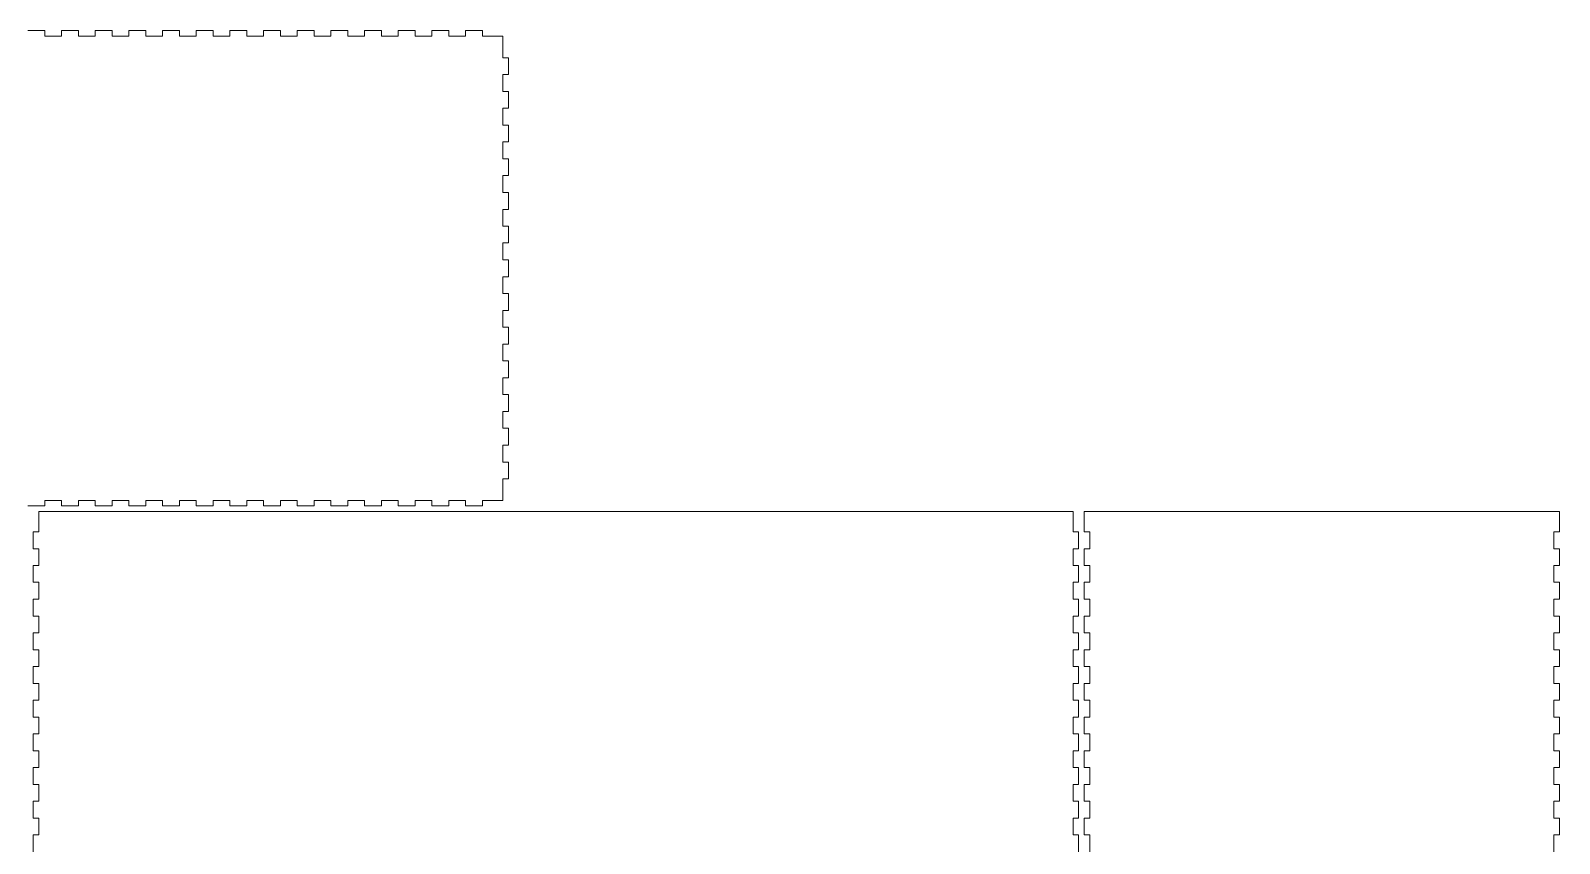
# Model space of a CAD drawing. Extents: x 0 to 54.2, y 0 to 48.1.
# Drawn here: x 22.06 to 54.24, y 17.02 to 34.12 of the extents above; entities that cross this region are included whole.
import ezdxf

# ---------------------------------------------------------------- set-up
doc = ezdxf.new("R2010")
doc.units = 0
doc.layers.get('0').update_dxf_attribs({"lineweight": 0})

msp = doc.modelspace()

# ---------------------------------------------------------------- linework, layer by layer
for p, q in [((22.358, 34.118), (22.004, 34.118)), ((22.358, 34), (22.358, 34.118)), ((23.067, 34.118), (22.713, 34.118)), ((22.713, 34.118), (22.713, 34)), ((23.067, 34), (23.067, 34.118)), ((23.776, 34.118), (23.421, 34.118)), ((23.421, 34.118), (23.421, 34)), ((23.776, 34), (23.776, 34.118)), ((24.484, 34.118), (24.13, 34.118)), ((24.13, 34.118), (24.13, 34)), ((24.484, 34), (24.484, 34.118)), ((25.193, 34.118), (24.839, 34.118)), ((24.839, 34.118), (24.839, 34)), ((25.193, 34), (25.193, 34.118)), ((25.902, 34.118), (25.547, 34.118)), ((25.547, 34.118), (25.547, 34)), ((25.902, 34), (25.902, 34.118)), ((26.61, 34.118), (26.256, 34.118)), ((26.256, 34.118), (26.256, 34)), ((26.61, 34), (26.61, 34.118)), ((27.319, 34.118), (26.965, 34.118)), ((26.965, 34.118), (26.965, 34)), ((27.319, 34), (27.319, 34.118)), ((28.028, 34.118), (27.673, 34.118)), ((27.673, 34.118), (27.673, 34)), ((28.028, 34), (28.028, 34.118)), ((28.736, 34.118), (28.382, 34.118)), ((28.382, 34.118), (28.382, 34)), ((28.736, 34), (28.736, 34.118)), ((29.445, 34.118), (29.091, 34.118)), ((29.091, 34.118), (29.091, 34)), ((29.445, 34), (29.445, 34.118)), ((30.154, 34.118), (29.799, 34.118)), ((29.799, 34.118), (29.799, 34)), ((30.154, 34), (30.154, 34.118)), ((30.862, 34.118), (30.508, 34.118)), ((30.508, 34.118), (30.508, 34)), ((30.862, 34), (30.862, 34.118)), ((31.571, 34.118), (31.217, 34.118)), ((31.217, 34.118), (31.217, 34)), ((31.571, 34), (31.571, 34.118)), ((22.713, 34), (22.358, 34)), ((23.421, 34), (23.067, 34)), ((24.13, 34), (23.776, 34)), ((24.839, 34), (24.484, 34)), ((25.547, 34), (25.193, 34)), ((26.256, 34), (25.902, 34)), ((26.965, 34), (26.61, 34)), ((27.673, 34), (27.319, 34)), ((28.382, 34), (28.028, 34)), ((29.091, 34), (28.736, 34)), ((29.799, 34), (29.445, 34)), ((30.508, 34), (30.154, 34)), ((31.217, 34), (30.862, 34)), ((32, 34), (31.571, 34)), ((32, 33.547), (32, 34)), ((32.118, 33.547), (32, 33.547)), ((32.118, 33.193), (32.118, 33.547)), ((32, 32.839), (32, 33.193)), ((32, 33.193), (32.118, 33.193)), ((32.118, 32.839), (32, 32.839)), ((32.118, 32.484), (32.118, 32.839)), ((32, 32.13), (32, 32.484)), ((32, 32.484), (32.118, 32.484)), ((32.118, 32.13), (32, 32.13)), ((32.118, 31.776), (32.118, 32.13)), ((32, 31.421), (32, 31.776)), ((32, 31.776), (32.118, 31.776)), ((32.118, 31.421), (32, 31.421)), ((32.118, 31.067), (32.118, 31.421)), ((32, 30.713), (32, 31.067)), ((32, 31.067), (32.118, 31.067)), ((32.118, 30.713), (32, 30.713)), ((32.118, 30.358), (32.118, 30.713)), ((32, 30.004), (32, 30.358)), ((32, 30.358), (32.118, 30.358)), ((32.118, 30.004), (32, 30.004)), ((32.118, 29.65), (32.118, 30.004)), ((32, 29.295), (32, 29.65)), ((32, 29.65), (32.118, 29.65)), ((32.118, 29.295), (32, 29.295)), ((32.118, 28.941), (32.118, 29.295)), ((32, 28.587), (32, 28.941)), ((32, 28.941), (32.118, 28.941)), ((32.118, 28.587), (32, 28.587)), ((32.118, 28.232), (32.118, 28.587)), ((32, 27.878), (32, 28.232)), ((32, 28.232), (32.118, 28.232)), ((32.118, 27.878), (32, 27.878)), ((32.118, 27.524), (32.118, 27.878)), ((32, 27.169), (32, 27.524)), ((32, 27.524), (32.118, 27.524)), ((32.118, 27.169), (32, 27.169)), ((32.118, 26.815), (32.118, 27.169)), ((32, 26.461), (32, 26.815)), ((32, 26.815), (32.118, 26.815)), ((32.118, 26.461), (32, 26.461)), ((32.118, 26.106), (32.118, 26.461)), ((32, 25.752), (32, 26.106)), ((32, 26.106), (32.118, 26.106)), ((32.118, 25.752), (32, 25.752)), ((32.118, 25.398), (32.118, 25.752)), ((32, 25.043), (32, 25.398)), ((32, 25.398), (32.118, 25.398)), ((32.118, 25.043), (32, 25.043)), ((32.118, 24.689), (32.118, 25.043)), ((32, 24.236), (32, 24.689)), ((32, 24.689), (32.118, 24.689)), ((22.358, 24.118), (22.358, 24.236)), ((22.358, 24.236), (22.713, 24.236)), ((22.713, 24.236), (22.713, 24.118)), ((23.067, 24.118), (23.067, 24.236)), ((23.067, 24.236), (23.421, 24.236)), ((23.421, 24.236), (23.421, 24.118)), ((23.776, 24.118), (23.776, 24.236)), ((23.776, 24.236), (24.13, 24.236)), ((24.13, 24.236), (24.13, 24.118)), ((24.484, 24.118), (24.484, 24.236)), ((24.484, 24.236), (24.839, 24.236)), ((24.839, 24.236), (24.839, 24.118)), ((25.193, 24.118), (25.193, 24.236)), ((25.193, 24.236), (25.547, 24.236)), ((25.547, 24.236), (25.547, 24.118)), ((25.902, 24.118), (25.902, 24.236)), ((25.902, 24.236), (26.256, 24.236)), ((26.256, 24.236), (26.256, 24.118)), ((26.61, 24.118), (26.61, 24.236)), ((26.61, 24.236), (26.965, 24.236)), ((26.965, 24.236), (26.965, 24.118)), ((27.319, 24.118), (27.319, 24.236)), ((27.319, 24.236), (27.673, 24.236)), ((27.673, 24.236), (27.673, 24.118)), ((28.028, 24.118), (28.028, 24.236)), ((28.028, 24.236), (28.382, 24.236)), ((28.382, 24.236), (28.382, 24.118)), ((28.736, 24.118), (28.736, 24.236)), ((28.736, 24.236), (29.091, 24.236)), ((29.091, 24.236), (29.091, 24.118)), ((29.445, 24.118), (29.445, 24.236)), ((29.445, 24.236), (29.799, 24.236)), ((29.799, 24.236), (29.799, 24.118)), ((30.154, 24.118), (30.154, 24.236)), ((30.154, 24.236), (30.508, 24.236)), ((30.508, 24.236), (30.508, 24.118)), ((30.862, 24.118), (30.862, 24.236)), ((30.862, 24.236), (31.217, 24.236)), ((31.217, 24.236), (31.217, 24.118)), ((31.571, 24.118), (31.571, 24.236)), ((31.571, 24.236), (32, 24.236)), ((22.004, 24.118), (22.358, 24.118)), ((44, 24), (22.236, 24)), ((22.236, 24), (22.236, 23.575)), ((22.713, 24.118), (23.067, 24.118)), ((23.421, 24.118), (23.776, 24.118)), ((24.13, 24.118), (24.484, 24.118)), ((24.839, 24.118), (25.193, 24.118)), ((25.547, 24.118), (25.902, 24.118)), ((26.256, 24.118), (26.61, 24.118)), ((26.965, 24.118), (27.319, 24.118)), ((27.673, 24.118), (28.028, 24.118)), ((28.382, 24.118), (28.736, 24.118)), ((29.091, 24.118), (29.445, 24.118)), ((29.799, 24.118), (30.154, 24.118)), ((30.508, 24.118), (30.862, 24.118)), ((31.217, 24.118), (31.571, 24.118)), ((44, 23.575), (44, 24)), ((44.354, 24), (44.236, 24)), ((44.236, 24), (44.236, 23.575)), ((54.118, 24), (44.354, 24)), ((54.236, 24), (54.118, 24)), ((54.236, 23.575), (54.236, 24)), ((22.236, 23.575), (22.118, 23.575)), ((22.118, 23.575), (22.118, 23.22)), ((44.118, 23.575), (44, 23.575)), ((44.118, 23.22), (44.118, 23.575)), ((44.236, 23.575), (44.354, 23.575)), ((44.354, 23.575), (44.354, 23.22)), ((54.118, 23.22), (54.118, 23.575)), ((54.118, 23.575), (54.236, 23.575)), ((22.118, 23.22), (22.236, 23.22)), ((22.236, 23.22), (22.236, 22.866)), ((44, 22.866), (44, 23.22)), ((44, 23.22), (44.118, 23.22)), ((44.354, 23.22), (44.236, 23.22)), ((44.236, 23.22), (44.236, 22.866)), ((54.236, 23.22), (54.118, 23.22)), ((54.236, 22.866), (54.236, 23.22)), ((22.236, 22.866), (22.118, 22.866)), ((22.118, 22.866), (22.118, 22.512)), ((44.118, 22.866), (44, 22.866)), ((44.118, 22.512), (44.118, 22.866)), ((44.236, 22.866), (44.354, 22.866)), ((44.354, 22.866), (44.354, 22.512)), ((54.118, 22.512), (54.118, 22.866)), ((54.118, 22.866), (54.236, 22.866)), ((22.118, 22.512), (22.236, 22.512)), ((22.236, 22.512), (22.236, 22.157)), ((44, 22.157), (44, 22.512)), ((44, 22.512), (44.118, 22.512)), ((44.354, 22.512), (44.236, 22.512)), ((44.236, 22.512), (44.236, 22.157)), ((54.236, 22.512), (54.118, 22.512)), ((54.236, 22.157), (54.236, 22.512)), ((22.236, 22.157), (22.118, 22.157)), ((22.118, 22.157), (22.118, 21.803)), ((44.118, 22.157), (44, 22.157)), ((44.118, 21.803), (44.118, 22.157)), ((44.236, 22.157), (44.354, 22.157)), ((44.354, 22.157), (44.354, 21.803)), ((54.118, 21.803), (54.118, 22.157)), ((54.118, 22.157), (54.236, 22.157)), ((22.118, 21.803), (22.236, 21.803)), ((22.236, 21.803), (22.236, 21.449)), ((44, 21.449), (44, 21.803)), ((44, 21.803), (44.118, 21.803)), ((44.354, 21.803), (44.236, 21.803)), ((44.236, 21.803), (44.236, 21.449)), ((54.236, 21.803), (54.118, 21.803)), ((54.236, 21.449), (54.236, 21.803)), ((22.236, 21.449), (22.118, 21.449)), ((22.118, 21.449), (22.118, 21.094)), ((44.118, 21.449), (44, 21.449)), ((44.118, 21.094), (44.118, 21.449)), ((44.236, 21.449), (44.354, 21.449)), ((44.354, 21.449), (44.354, 21.094)), ((54.118, 21.094), (54.118, 21.449)), ((54.118, 21.449), (54.236, 21.449)), ((22.118, 21.094), (22.236, 21.094)), ((22.236, 21.094), (22.236, 20.74)), ((44, 20.74), (44, 21.094)), ((44, 21.094), (44.118, 21.094)), ((44.354, 21.094), (44.236, 21.094)), ((44.236, 21.094), (44.236, 20.74)), ((54.236, 21.094), (54.118, 21.094)), ((54.236, 20.74), (54.236, 21.094)), ((22.236, 20.74), (22.118, 20.74)), ((22.118, 20.74), (22.118, 20.386)), ((44.118, 20.74), (44, 20.74)), ((44.118, 20.386), (44.118, 20.74)), ((44.236, 20.74), (44.354, 20.74)), ((44.354, 20.74), (44.354, 20.386)), ((54.118, 20.386), (54.118, 20.74)), ((54.118, 20.74), (54.236, 20.74)), ((22.118, 20.386), (22.236, 20.386)), ((22.236, 20.386), (22.236, 20.031)), ((44, 20.031), (44, 20.386)), ((44, 20.386), (44.118, 20.386)), ((44.354, 20.386), (44.236, 20.386)), ((44.236, 20.386), (44.236, 20.031)), ((54.236, 20.386), (54.118, 20.386)), ((54.236, 20.031), (54.236, 20.386)), ((22.236, 20.031), (22.118, 20.031)), ((22.118, 20.031), (22.118, 19.677)), ((44.118, 20.031), (44, 20.031)), ((44.118, 19.677), (44.118, 20.031)), ((44.236, 20.031), (44.354, 20.031)), ((44.354, 20.031), (44.354, 19.677)), ((54.118, 19.677), (54.118, 20.031)), ((54.118, 20.031), (54.236, 20.031)), ((22.118, 19.677), (22.236, 19.677)), ((22.236, 19.677), (22.236, 19.323)), ((44, 19.323), (44, 19.677)), ((44, 19.677), (44.118, 19.677)), ((44.354, 19.677), (44.236, 19.677)), ((44.236, 19.677), (44.236, 19.323)), ((54.236, 19.677), (54.118, 19.677)), ((54.236, 19.323), (54.236, 19.677)), ((22.236, 19.323), (22.118, 19.323)), ((22.118, 19.323), (22.118, 18.968)), ((44.118, 19.323), (44, 19.323)), ((44.118, 18.968), (44.118, 19.323)), ((44.236, 19.323), (44.354, 19.323)), ((44.354, 19.323), (44.354, 18.968)), ((54.118, 18.968), (54.118, 19.323)), ((54.118, 19.323), (54.236, 19.323)), ((22.118, 18.968), (22.236, 18.968)), ((22.236, 18.968), (22.236, 18.614)), ((44, 18.614), (44, 18.968)), ((44, 18.968), (44.118, 18.968)), ((44.354, 18.968), (44.236, 18.968)), ((44.236, 18.968), (44.236, 18.614)), ((54.236, 18.968), (54.118, 18.968)), ((54.236, 18.614), (54.236, 18.968)), ((22.236, 18.614), (22.118, 18.614)), ((22.118, 18.614), (22.118, 18.26)), ((44.118, 18.614), (44, 18.614)), ((44.118, 18.26), (44.118, 18.614)), ((44.236, 18.614), (44.354, 18.614)), ((44.354, 18.614), (44.354, 18.26)), ((54.118, 18.26), (54.118, 18.614)), ((54.118, 18.614), (54.236, 18.614)), ((22.118, 18.26), (22.236, 18.26)), ((22.236, 18.26), (22.236, 17.906)), ((44, 17.906), (44, 18.26)), ((44, 18.26), (44.118, 18.26)), ((44.354, 18.26), (44.236, 18.26)), ((44.236, 18.26), (44.236, 17.906)), ((54.236, 18.26), (54.118, 18.26)), ((54.236, 17.906), (54.236, 18.26)), ((22.236, 17.906), (22.118, 17.906)), ((22.118, 17.906), (22.118, 17.551)), ((44.118, 17.906), (44, 17.906)), ((44.118, 17.551), (44.118, 17.906)), ((44.236, 17.906), (44.354, 17.906)), ((44.354, 17.906), (44.354, 17.551)), ((54.118, 17.551), (54.118, 17.906)), ((54.118, 17.906), (54.236, 17.906)), ((22.118, 17.551), (22.236, 17.551)), ((22.236, 17.551), (22.236, 17.197)), ((44, 17.197), (44, 17.551)), ((44, 17.551), (44.118, 17.551)), ((44.354, 17.551), (44.236, 17.551)), ((44.236, 17.551), (44.236, 17.197)), ((54.236, 17.551), (54.118, 17.551)), ((54.236, 17.197), (54.236, 17.551)), ((22.236, 17.197), (22.118, 17.197)), ((22.118, 17.197), (22.118, 16.843)), ((44.118, 17.197), (44, 17.197)), ((44.118, 16.843), (44.118, 17.197)), ((44.236, 17.197), (44.354, 17.197)), ((44.354, 17.197), (44.354, 16.843)), ((54.118, 16.843), (54.118, 17.197)), ((54.118, 17.197), (54.236, 17.197))]:
    msp.add_line(p, q)

doc.saveas('drawing.dxf')
